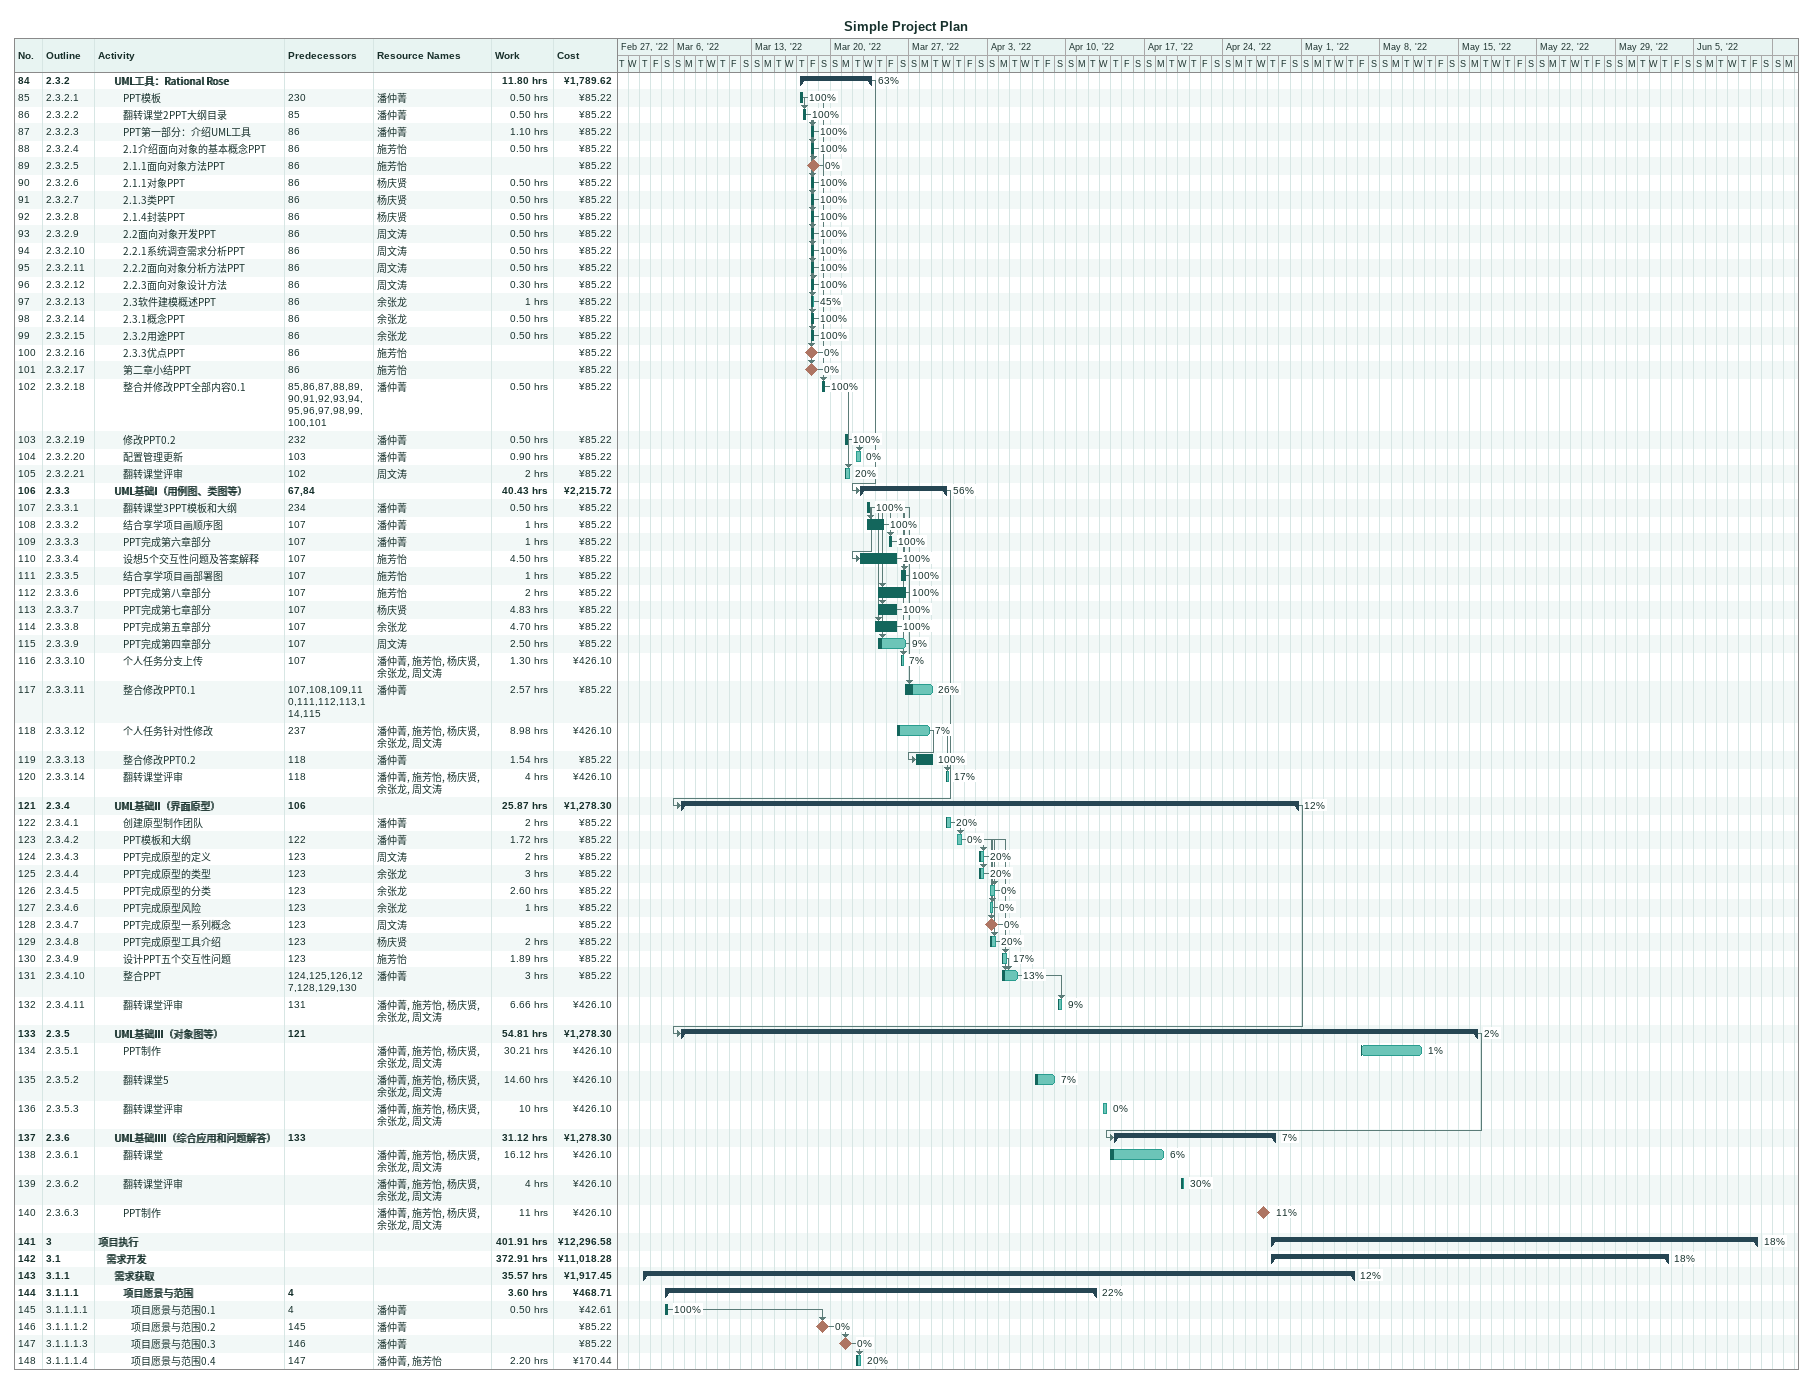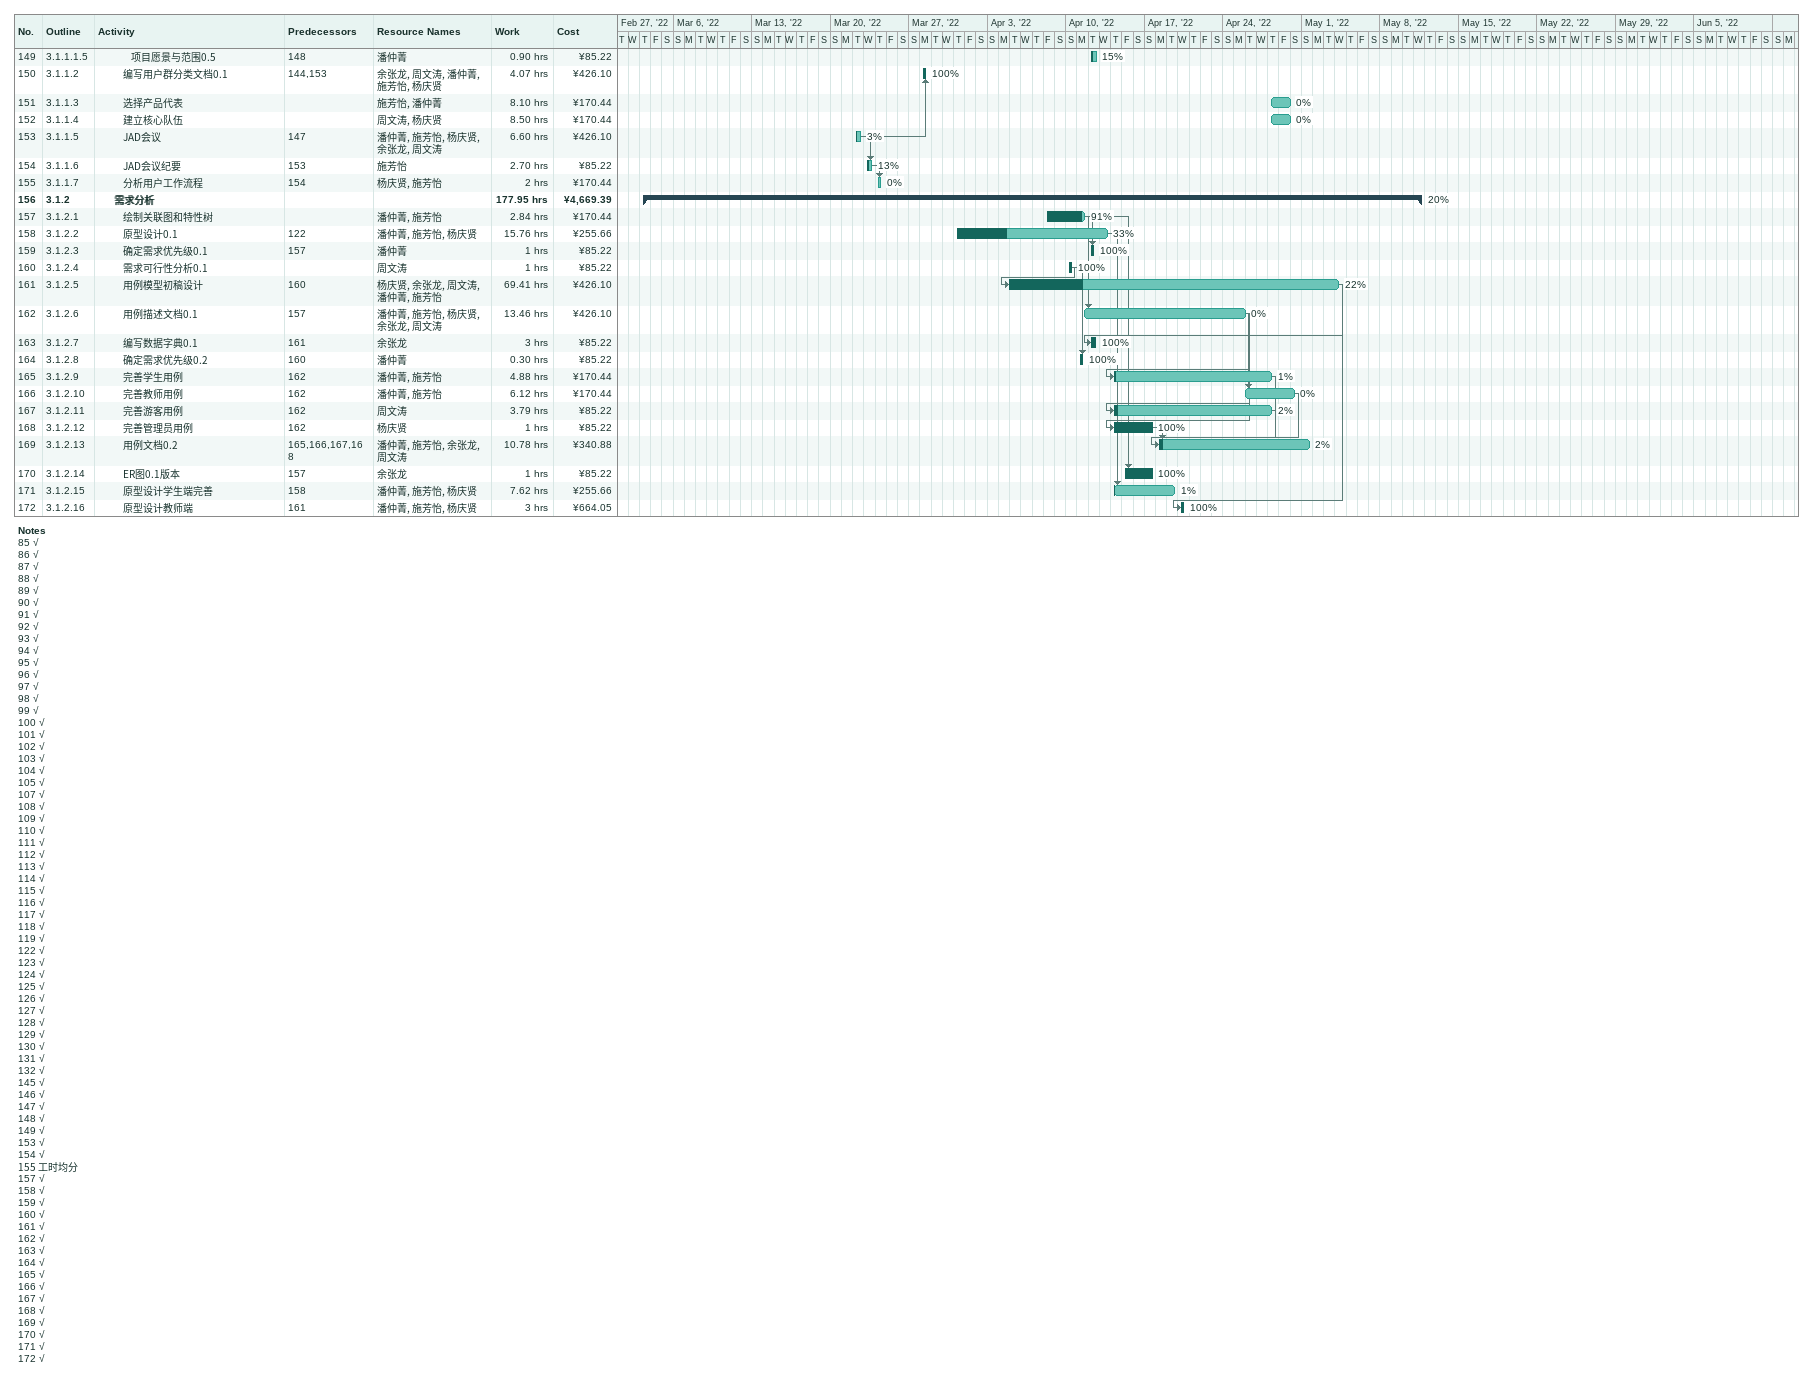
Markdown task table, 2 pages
Simple Project Plan

| ID | WBS | Task | Start | Finish | Predecessors | Resources | % complete | Work (h) | Cost (¥) |
|---|---|---|---|---|---|---|---|---|---|
| 84 | 2.3.2 | **UML工具：Rational Rose** | 2022-03-17 | 2022-03-23 |  |  | 63 | 11.80 | 1789.62 |
| 85 | 2.3.2.1 | PPT模板 | 2022-03-17 | 2022-03-17 | 230 | 潘仲菁 | 100 | 0.50 | 85.22 |
| 86 | 2.3.2.2 | 翻转课堂2PPT大纲目录 | 2022-03-17 | 2022-03-17 | 85 | 潘仲菁 | 100 | 0.50 | 85.22 |
| 87 | 2.3.2.3 | PPT第一部分：介绍UML工具 | 2022-03-18 | 2022-03-18 | 86 | 潘仲菁 | 100 | 1.10 | 85.22 |
| 88 | 2.3.2.4 | 2.1介绍面向对象的基本概念PPT | 2022-03-18 | 2022-03-18 | 86 | 施芳怡 | 100 | 0.50 | 85.22 |
| 89 | 2.3.2.5 | 2.1.1面向对象方法PPT (milestone) | 2022-03-18 | 2022-03-18 | 86 | 施芳怡 | 0 |  | 85.22 |
| 90 | 2.3.2.6 | 2.1.1对象PPT | 2022-03-18 | 2022-03-18 | 86 | 杨庆贤 | 100 | 0.50 | 85.22 |
| 91 | 2.3.2.7 | 2.1.3类PPT | 2022-03-18 | 2022-03-18 | 86 | 杨庆贤 | 100 | 0.50 | 85.22 |
| 92 | 2.3.2.8 | 2.1.4封装PPT | 2022-03-18 | 2022-03-18 | 86 | 杨庆贤 | 100 | 0.50 | 85.22 |
| 93 | 2.3.2.9 | 2.2面向对象开发PPT | 2022-03-18 | 2022-03-18 | 86 | 周文涛 | 100 | 0.50 | 85.22 |
| 94 | 2.3.2.10 | 2.2.1系统调查需求分析PPT | 2022-03-18 | 2022-03-18 | 86 | 周文涛 | 100 | 0.50 | 85.22 |
| 95 | 2.3.2.11 | 2.2.2面向对象分析方法PPT | 2022-03-18 | 2022-03-18 | 86 | 周文涛 | 100 | 0.50 | 85.22 |
| 96 | 2.3.2.12 | 2.2.3面向对象设计方法 | 2022-03-18 | 2022-03-18 | 86 | 周文涛 | 100 | 0.30 | 85.22 |
| 97 | 2.3.2.13 | 2.3软件建模概述PPT | 2022-03-18 | 2022-03-18 | 86 | 余张龙 | 45 | 1 | 85.22 |
| 98 | 2.3.2.14 | 2.3.1概念PPT | 2022-03-18 | 2022-03-18 | 86 | 余张龙 | 100 | 0.50 | 85.22 |
| 99 | 2.3.2.15 | 2.3.2用途PPT | 2022-03-18 | 2022-03-18 | 86 | 余张龙 | 100 | 0.50 | 85.22 |
| 100 | 2.3.2.16 | 2.3.3优点PPT (milestone) | 2022-03-18 | 2022-03-18 | 86 | 施芳怡 | 0 |  | 85.22 |
| 101 | 2.3.2.17 | 第二章小结PPT (milestone) | 2022-03-18 | 2022-03-18 | 86 | 施芳怡 | 0 |  | 85.22 |
| 102 | 2.3.2.18 | 整合并修改PPT全部内容0.1 | 2022-03-19 | 2022-03-19 | 85, 86, 87, 88, 89, 90, 91, 92, 93, 94, 95, 96, 97, 98, 99, 100, 101 | 潘仲菁 | 100 | 0.50 | 85.22 |
| 103 | 2.3.2.19 | 修改PPT0.2 | 2022-03-21 | 2022-03-21 | 232 | 潘仲菁 | 100 | 0.50 | 85.22 |
| 104 | 2.3.2.20 | 配置管理更新 | 2022-03-22 | 2022-03-22 | 103 | 潘仲菁 | 0 | 0.90 | 85.22 |
| 105 | 2.3.2.21 | 翻转课堂评审 | 2022-03-21 | 2022-03-21 | 102 | 周文涛 | 20 | 2 | 85.22 |
| 106 | 2.3.3 | **UML基础I（用例图、类图等）** | 2022-03-22 | 2022-03-30 | 67, 84 |  | 56 | 40.43 | 2215.72 |
| 107 | 2.3.3.1 | 翻转课堂3PPT模板和大纲 | 2022-03-23 | 2022-03-23 | 234 | 潘仲菁 | 100 | 0.50 | 85.22 |
| 108 | 2.3.3.2 | 结合享学项目画顺序图 | 2022-03-23 | 2022-03-24 | 107 | 潘仲菁 | 100 | 1 | 85.22 |
| 109 | 2.3.3.3 | PPT完成第六章部分 | 2022-03-25 | 2022-03-25 | 107 | 潘仲菁 | 100 | 1 | 85.22 |
| 110 | 2.3.3.4 | 设想5个交互性问题及答案解释 | 2022-03-22 | 2022-03-25 | 107 | 施芳怡 | 100 | 4.50 | 85.22 |
| 111 | 2.3.3.5 | 结合享学项目画部署图 | 2022-03-26 | 2022-03-26 | 107 | 施芳怡 | 100 | 1 | 85.22 |
| 112 | 2.3.3.6 | PPT完成第八章部分 | 2022-03-24 | 2022-03-26 | 107 | 施芳怡 | 100 | 2 | 85.22 |
| 113 | 2.3.3.7 | PPT完成第七章部分 | 2022-03-24 | 2022-03-25 | 107 | 杨庆贤 | 100 | 4.83 | 85.22 |
| 114 | 2.3.3.8 | PPT完成第五章部分 | 2022-03-24 | 2022-03-25 | 107 | 余张龙 | 100 | 4.70 | 85.22 |
| 115 | 2.3.3.9 | PPT完成第四章部分 | 2022-03-24 | 2022-03-26 | 107 | 周文涛 | 9 | 2.50 | 85.22 |
| 116 | 2.3.3.10 | 个人任务分支上传 | 2022-03-26 | 2022-03-26 | 107 | 潘仲菁, 施芳怡, 杨庆贤, 余张龙, 周文涛 | 7 | 1.30 | 426.10 |
| 117 | 2.3.3.11 | 整合修改PPT0.1 | 2022-03-26 | 2022-03-29 | 107, 108, 109, 110, 111, 112, 113, 114, 115 | 潘仲菁 | 26 | 2.57 | 85.22 |
| 118 | 2.3.3.12 | 个人任务针对性修改 | 2022-03-26 | 2022-03-28 | 237 | 潘仲菁, 施芳怡, 杨庆贤, 余张龙, 周文涛 | 7 | 8.98 | 426.10 |
| 119 | 2.3.3.13 | 整合修改PPT0.2 | 2022-03-27 | 2022-03-29 | 118 | 潘仲菁 | 100 | 1.54 | 85.22 |
| 120 | 2.3.3.14 | 翻转课堂评审 | 2022-03-30 | 2022-03-30 | 118 | 潘仲菁, 施芳怡, 杨庆贤, 余张龙, 周文涛 | 17 | 4 | 426.10 |
| 121 | 2.3.4 | **UML基础II（界面原型）** | 2022-03-06 | 2022-04-30 | 106 |  | 12 | 25.87 | 1278.30 |
| 122 | 2.3.4.1 | 创建原型制作团队 | 2022-03-30 | 2022-03-30 |  | 潘仲菁 | 20 | 2 | 85.22 |
| 123 | 2.3.4.2 | PPT模板和大纲 | 2022-03-31 | 2022-03-31 | 122 | 潘仲菁 | 0 | 1.72 | 85.22 |
| 124 | 2.3.4.3 | PPT完成原型的定义 | 2022-04-02 | 2022-04-02 | 123 | 周文涛 | 20 | 2 | 85.22 |
| 125 | 2.3.4.4 | PPT完成原型的类型 | 2022-04-02 | 2022-04-02 | 123 | 余张龙 | 20 | 3 | 85.22 |
| 126 | 2.3.4.5 | PPT完成原型的分类 | 2022-04-03 | 2022-04-03 | 123 | 余张龙 | 0 | 2.60 | 85.22 |
| 127 | 2.3.4.6 | PPT完成原型风险 | 2022-04-03 | 2022-04-03 | 123 | 余张龙 | 0 | 1 | 85.22 |
| 128 | 2.3.4.7 | PPT完成原型一系列概念 (milestone) | 2022-04-03 | 2022-04-03 | 123 | 周文涛 | 0 |  | 85.22 |
| 129 | 2.3.4.8 | PPT完成原型工具介绍 | 2022-04-03 | 2022-04-03 | 123 | 杨庆贤 | 20 | 2 | 85.22 |
| 130 | 2.3.4.9 | 设计PPT五个交互性问题 | 2022-04-04 | 2022-04-04 | 123 | 施芳怡 | 17 | 1.89 | 85.22 |
| 131 | 2.3.4.10 | 整合PPT | 2022-04-04 | 2022-04-05 | 124, 125, 126, 127, 128, 129, 130 | 潘仲菁 | 13 | 3 | 85.22 |
| 132 | 2.3.4.11 | 翻转课堂评审 | 2022-04-09 | 2022-04-09 | 131 | 潘仲菁, 施芳怡, 杨庆贤, 余张龙, 周文涛 | 9 | 6.66 | 426.10 |
| 133 | 2.3.5 | **UML基础III（对象图等）** | 2022-03-06 | 2022-05-16 | 121 |  | 2 | 54.81 | 1278.30 |
| 134 | 2.3.5.1 | PPT制作 | 2022-05-06 | 2022-05-11 |  | 潘仲菁, 施芳怡, 杨庆贤, 余张龙, 周文涛 | 1 | 30.21 | 426.10 |
| 135 | 2.3.5.2 | 翻转课堂5 | 2022-04-07 | 2022-04-09 |  | 潘仲菁, 施芳怡, 杨庆贤, 余张龙, 周文涛 | 7 | 14.60 | 426.10 |
| 136 | 2.3.5.3 | 翻转课堂评审 | 2022-04-13 | 2022-04-13 |  | 潘仲菁, 施芳怡, 杨庆贤, 余张龙, 周文涛 | 0 | 10 | 426.10 |
| 137 | 2.3.6 | **UML基础IIII（综合应用和问题解答）** | 2022-04-14 | 2022-04-28 | 133 |  | 7 | 31.12 | 1278.30 |
| 138 | 2.3.6.1 | 翻转课堂 | 2022-04-14 | 2022-04-18 |  | 潘仲菁, 施芳怡, 杨庆贤, 余张龙, 周文涛 | 6 | 16.12 | 426.10 |
| 139 | 2.3.6.2 | 翻转课堂评审 | 2022-04-20 | 2022-04-20 |  | 潘仲菁, 施芳怡, 杨庆贤, 余张龙, 周文涛 | 30 | 4 | 426.10 |
| 140 | 2.3.6.3 | PPT制作 (milestone) | 2022-04-27 | 2022-04-27 |  | 潘仲菁, 施芳怡, 杨庆贤, 余张龙, 周文涛 | 11 | 11 | 426.10 |
| 141 | 3 | **项目执行** | 2022-04-28 | 2022-06-10 |  |  | 18 | 401.91 | 12296.58 |
| 142 | 3.1 | **需求开发** | 2022-04-28 | 2022-06-02 |  |  | 18 | 372.91 | 11018.28 |
| 143 | 3.1.1 | **需求获取** | 2022-03-03 | 2022-05-05 |  |  | 12 | 35.57 | 1917.45 |
| 144 | 3.1.1.1 | **项目愿景与范围** | 2022-03-05 | 2022-04-12 | 4 |  | 22 | 3.60 | 468.71 |
| 145 | 3.1.1.1.1 | 项目愿景与范围0.1 | 2022-03-05 | 2022-03-05 | 4 | 潘仲菁 | 100 | 0.50 | 42.61 |
| 146 | 3.1.1.1.2 | 项目愿景与范围0.2 (milestone) | 2022-03-19 | 2022-03-19 | 145 | 潘仲菁 | 0 |  | 85.22 |
| 147 | 3.1.1.1.3 | 项目愿景与范围0.3 (milestone) | 2022-03-21 | 2022-03-21 | 146 | 潘仲菁 | 0 |  | 85.22 |
| 148 | 3.1.1.1.4 | 项目愿景与范围0.4 | 2022-03-22 | 2022-03-22 | 147 | 潘仲菁, 施芳怡 | 20 | 2.20 | 170.44 |
| 149 | 3.1.1.1.5 | 项目愿景与范围0.5 | 2022-04-12 | 2022-04-12 | 148 | 潘仲菁 | 15 | 0.90 | 85.22 |
| 150 | 3.1.1.2 | 编写用户群分类文档0.1 | 2022-03-28 | 2022-03-28 | 144, 153 | 余张龙, 周文涛, 潘仲菁, 施芳怡, 杨庆贤 | 100 | 4.07 | 426.10 |
| 151 | 3.1.1.3 | 选择产品代表 | 2022-04-28 | 2022-04-30 |  | 施芳怡, 潘仲菁 | 0 | 8.10 | 170.44 |
| 152 | 3.1.1.4 | 建立核心队伍 | 2022-04-28 | 2022-04-30 |  | 周文涛, 杨庆贤 | 0 | 8.50 | 170.44 |
| 153 | 3.1.1.5 | JAD会议 | 2022-03-22 | 2022-03-22 | 147 | 潘仲菁, 施芳怡, 杨庆贤, 余张龙, 周文涛 | 3 | 6.60 | 426.10 |
| 154 | 3.1.1.6 | JAD会议纪要 | 2022-03-23 | 2022-03-23 | 153 | 施芳怡 | 13 | 2.70 | 85.22 |
| 155 | 3.1.1.7 | 分析用户工作流程 | 2022-03-24 | 2022-03-24 | 154 | 杨庆贤, 施芳怡 | 0 | 2 | 170.44 |
| 156 | 3.1.2 | **需求分析** | 2022-03-03 | 2022-05-11 |  |  | 20 | 177.95 | 4669.39 |
| 157 | 3.1.2.1 | 绘制关联图和特性树 | 2022-04-08 | 2022-04-11 |  | 潘仲菁, 施芳怡 | 91 | 2.84 | 170.44 |
| 158 | 3.1.2.2 | 原型设计0.1 | 2022-03-31 | 2022-04-13 | 122 | 潘仲菁, 施芳怡, 杨庆贤 | 33 | 15.76 | 255.66 |
| 159 | 3.1.2.3 | 确定需求优先级0.1 | 2022-04-12 | 2022-04-12 | 157 | 潘仲菁 | 100 | 1 | 85.22 |
| 160 | 3.1.2.4 | 需求可行性分析0.1 | 2022-04-10 | 2022-04-10 |  | 周文涛 | 100 | 1 | 85.22 |
| 161 | 3.1.2.5 | 用例模型初稿设计 | 2022-04-05 | 2022-05-04 | 160 | 杨庆贤, 余张龙, 周文涛, 潘仲菁, 施芳怡 | 22 | 69.41 | 426.10 |
| 162 | 3.1.2.6 | 用例描述文档0.1 | 2022-04-11 | 2022-04-26 | 157 | 潘仲菁, 施芳怡, 杨庆贤, 余张龙, 周文涛 | 0 | 13.46 | 426.10 |
| 163 | 3.1.2.7 | 编写数据字典0.1 | 2022-04-12 | 2022-04-12 | 161 | 余张龙 | 100 | 3 | 85.22 |
| 164 | 3.1.2.8 | 确定需求优先级0.2 | 2022-04-11 | 2022-04-11 | 160 | 潘仲菁 | 100 | 0.30 | 85.22 |
| 165 | 3.1.2.9 | 完善学生用例 | 2022-04-14 | 2022-04-28 | 162 | 潘仲菁, 施芳怡 | 1 | 4.88 | 170.44 |
| 166 | 3.1.2.10 | 完善教师用例 | 2022-04-26 | 2022-04-30 | 162 | 潘仲菁, 施芳怡 | 0 | 6.12 | 170.44 |
| 167 | 3.1.2.11 | 完善游客用例 | 2022-04-14 | 2022-04-28 | 162 | 周文涛 | 2 | 3.79 | 85.22 |
| 168 | 3.1.2.12 | 完善管理员用例 | 2022-04-14 | 2022-04-17 | 162 | 杨庆贤 | 100 | 1 | 85.22 |
| 169 | 3.1.2.13 | 用例文档0.2 | 2022-04-18 | 2022-05-01 | 165, 166, 167, 168 | 潘仲菁, 施芳怡, 余张龙, 周文涛 | 2 | 10.78 | 340.88 |
| 170 | 3.1.2.14 | ER图0.1版本 | 2022-04-15 | 2022-04-17 | 157 | 余张龙 | 100 | 1 | 85.22 |
| 171 | 3.1.2.15 | 原型设计学生端完善 | 2022-04-14 | 2022-04-19 | 158 | 潘仲菁, 施芳怡, 杨庆贤 | 1 | 7.62 | 255.66 |
| 172 | 3.1.2.16 | 原型设计教师端 | 2022-04-20 | 2022-04-20 | 161 | 潘仲菁, 施芳怡, 杨庆贤 | 100 | 3 | 664.05 |

Notes
- 85: √
- 86: √
- 87: √
- 88: √
- 89: √
- 90: √
- 91: √
- 92: √
- 93: √
- 94: √
- 95: √
- 96: √
- 97: √
- 98: √
- 99: √
- 100: √
- 101: √
- 102: √
- 103: √
- 104: √
- 105: √
- 107: √
- 108: √
- 109: √
- 110: √
- 111: √
- 112: √
- 113: √
- 114: √
- 115: √
- 116: √
- 117: √
- 118: √
- 119: √
- 122: √
- 123: √
- 124: √
- 125: √
- 126: √
- 127: √
- 128: √
- 129: √
- 130: √
- 131: √
- 132: √
- 145: √
- 146: √
- 147: √
- 148: √
- 149: √
- 153: √
- 154: √
- 155: 工时均分
- 157: √
- 158: √
- 159: √
- 160: √
- 161: √
- 162: √
- 163: √
- 164: √
- 165: √
- 166: √
- 167: √
- 168: √
- 169: √
- 170: √
- 171: √
- 172: √
